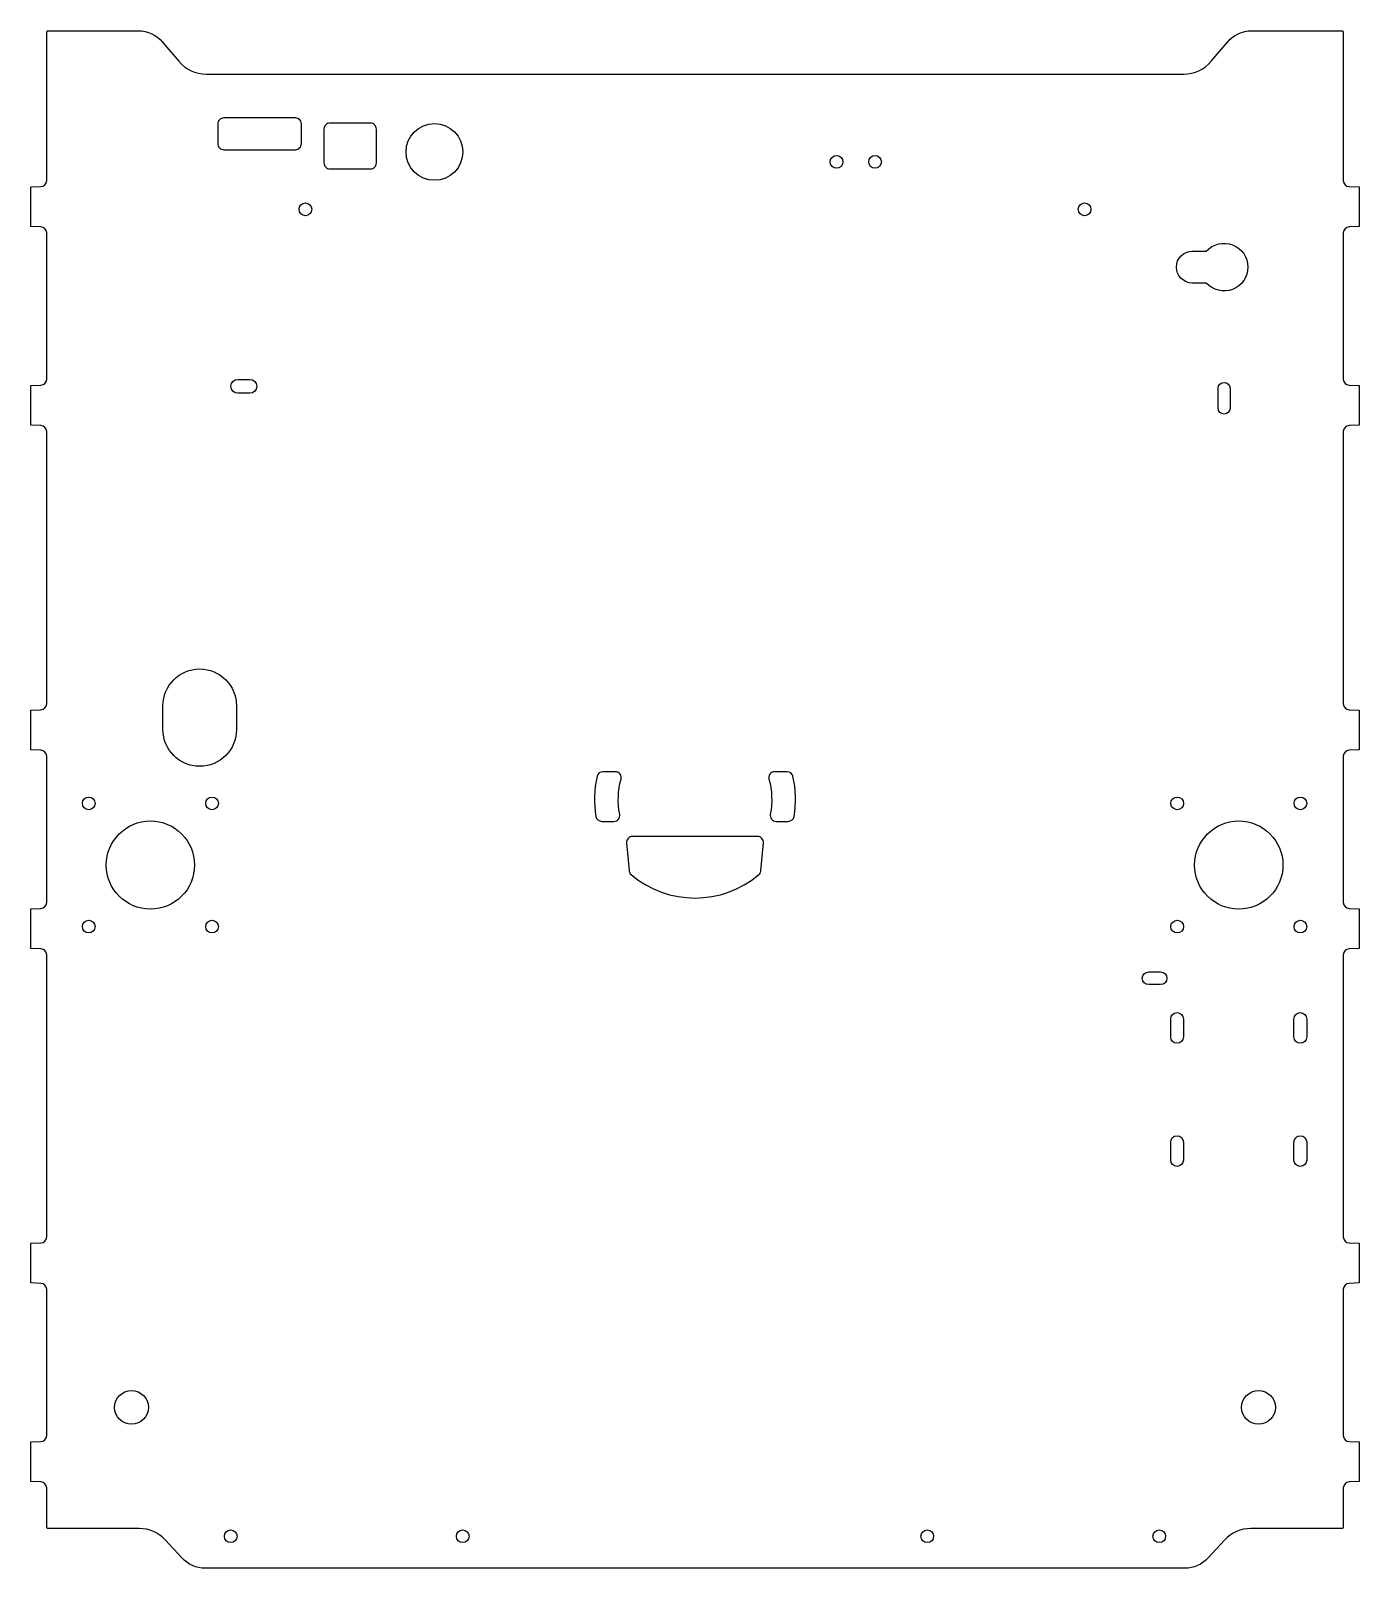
# Model space of a CAD drawing. Extents: x -167 to 167, y -193 to 194.
import ezdxf

# ---------------------------------------------------------------- set-up
doc = ezdxf.new("R2010")
doc.units = 0
doc.layers.get('0').update_dxf_attribs({"linetype": 'CONTINUOUS'})

msp = doc.modelspace()

# ---------------------------------------------------------------- linework, layer by layer
for points in [[(-140.06, 193.5, -0.221695), (-133.94, 190.64), (-129.88, 185.81, 0.221695), (-122.98, 182.59), (122.98, 182.59, 0.221695), (129.88, 185.81), (133.94, 190.64, -0.221695), (140.06, 193.5), (162.97, 193.5, -0.131652), (163.1, 193), (163.1, 155.79, 0.404026), (164.55, 154.29), (167.1, 154.2), (167.1, 144.2), (164.55, 144.11, 0.404026), (163.1, 142.61), (163.1, 105.79, 0.404026), (164.55, 104.29), (167.1, 104.2), (167.1, 94.2), (164.55, 94.11, 0.404026), (163.1, 92.61), (163.1, 24.09, 0.404026), (164.55, 22.59), (167.1, 22.5), (167.1, 12.5), (164.55, 12.41, 0.404026), (163.1, 10.91), (163.1, -25.91, 0.404026), (164.55, -27.41), (167.1, -27.5), (167.1, -37.5), (164.55, -37.59, 0.404026), (163.1, -39.09), (163.1, -110.11, 0.404026), (164.55, -111.61), (167.1, -111.7), (167.1, -121.7), (164.55, -121.79, 0.404026), (163.1, -123.29), (163.1, -160.11, 0.404026), (164.55, -161.61), (167.1, -161.7), (167.1, -171.7), (164.55, -171.79, 0.404026), (163.1, -173.29), (163.1, -183, -0.131652), (162.97, -183.5), (139.84, -183.5, 0.210435), (133.2, -186.42), (129.11, -190.9, -0.210435), (123.2, -193.5), (-123.2, -193.5, -0.210435), (-129.11, -190.9), (-133.2, -186.42, 0.210435), (-139.84, -183.5), (-162.97, -183.5, -0.131652), (-163.1, -183), (-163.1, -173.29, 0.404026), (-164.55, -171.79), (-167.1, -171.7), (-167.1, -161.7), (-164.55, -161.61, 0.404026), (-163.1, -160.11), (-163.1, -123.29, 0.404026), (-164.55, -121.79), (-167.1, -121.7), (-167.1, -111.7), (-164.55, -111.61, 0.404026), (-163.1, -110.11), (-163.1, -39.09, 0.404026), (-164.55, -37.59), (-167.1, -37.5), (-167.1, -27.5), (-164.55, -27.41, 0.404026), (-163.1, -25.91), (-163.1, 10.91, 0.404026), (-164.55, 12.41), (-167.1, 12.5), (-167.1, 22.5), (-164.55, 22.59, 0.404026), (-163.1, 24.09), (-163.1, 92.61, 0.404026), (-164.55, 94.11), (-167.1, 94.2), (-167.1, 104.2), (-164.55, 104.29, 0.404026), (-163.1, 105.79), (-163.1, 142.61, 0.404026), (-164.55, 144.11), (-167.1, 144.2), (-167.1, 154.2), (-164.55, 154.29, 0.404026), (-163.1, 155.79), (-163.1, 193, -0.131652), (-162.97, 193.5)], [(-118.53, 163.55), (-100.53, 163.55, 0.414214), (-99.03, 165.05), (-99.03, 170.05, 0.414214), (-100.53, 171.55), (-118.53, 171.55, 0.414214), (-120.03, 170.05), (-120.03, 165.05, 0.414214)], [(-91.85, 158.75), (-81.65, 158.75, 0.414214), (-80.15, 160.25), (-80.15, 168.75, 0.414214), (-81.65, 170.25), (-91.85, 170.25, 0.414214), (-93.35, 168.75), (-93.35, 160.25, 0.414214)], [(125.1, 130, -1), (125.1, 138), (128.63, 138, -2.618034), (128.63, 130)], [(-112, 105.75, -1), (-112, 102.25), (-115, 102.25, -1), (-115, 105.75)], [(134.6, 98.5, -1), (131.6, 98.5), (131.6, 103.5, -1), (134.6, 103.5)], [(-115.35, 17.6, -1), (-133.85, 17.6), (-133.85, 23.6, -1), (-115.35, 23.6)], [(-20.06, 7), (-23.15, 7, 0.347437), (-24.61, 5.85, 0.100873), (-24.94, -4.25, 0.365567), (-23.46, -5.5), (-20.41, -5.5, 0.472108), (-18.94, -3.71, -0.115814), (-18.61, 5.1, 0.494966)], [(20.41, -5.5), (23.46, -5.5, 0.365567), (24.94, -4.25, 0.100873), (24.61, 5.85, 0.347437), (23.15, 7), (20.06, 7, 0.494966), (18.61, 5.1, -0.115814), (18.94, -3.71, 0.472108)], [(16.6, -17.87), (17.2, -10.93, 0.440011), (15.71, -9.3), (-15.71, -9.3, 0.440011), (-17.2, -10.93), (-16.6, -17.87, 0.197059), (-16.07, -18.88, 0.368015), (16.07, -18.88, 0.197059)], [(114.13, -46.6, -1), (114.13, -43.4), (117.13, -43.4, -1), (117.13, -46.6)], [(119.68, -55.25, -1), (122.88, -55.25), (122.88, -59.75, -1), (119.68, -59.75)], [(150.68, -55.25, -1), (153.88, -55.25), (153.88, -59.75, -1), (150.68, -59.75)], [(122.88, -90.75, -1), (119.68, -90.75), (119.68, -86.25, -1), (122.88, -86.25)], [(153.88, -90.75, -1), (150.68, -90.75), (150.68, -86.25, -1), (153.88, -86.25)]]:
    msp.add_lwpolyline(points, format="xyb", close=True)
for centre, radius in [((-65.55, 163), 7.15), ((35.6, 160.5), 1.6), ((45.3, 160.5), 1.6), ((-98, 148.55), 1.6), ((98, 148.55), 1.6), ((-152.5, -1), 1.6), ((-121.5, -1), 1.6), ((121.3, -1), 1.6), ((152.3, -1), 1.6), ((-137, -16.5), 11.1), ((136.8, -16.5), 11.1), ((-152.5, -32), 1.6), ((-121.5, -32), 1.6), ((121.3, -32), 1.6), ((152.3, -32), 1.6), ((-141.75, -153), 4.25), ((141.75, -153), 4.25), ((-116.8, -185.45), 1.6), ((-58.44, -185.45), 1.6), ((58.44, -185.45), 1.6), ((116.8, -185.45), 1.6)]:
    msp.add_circle(centre, radius)

doc.saveas('drawing.dxf')
